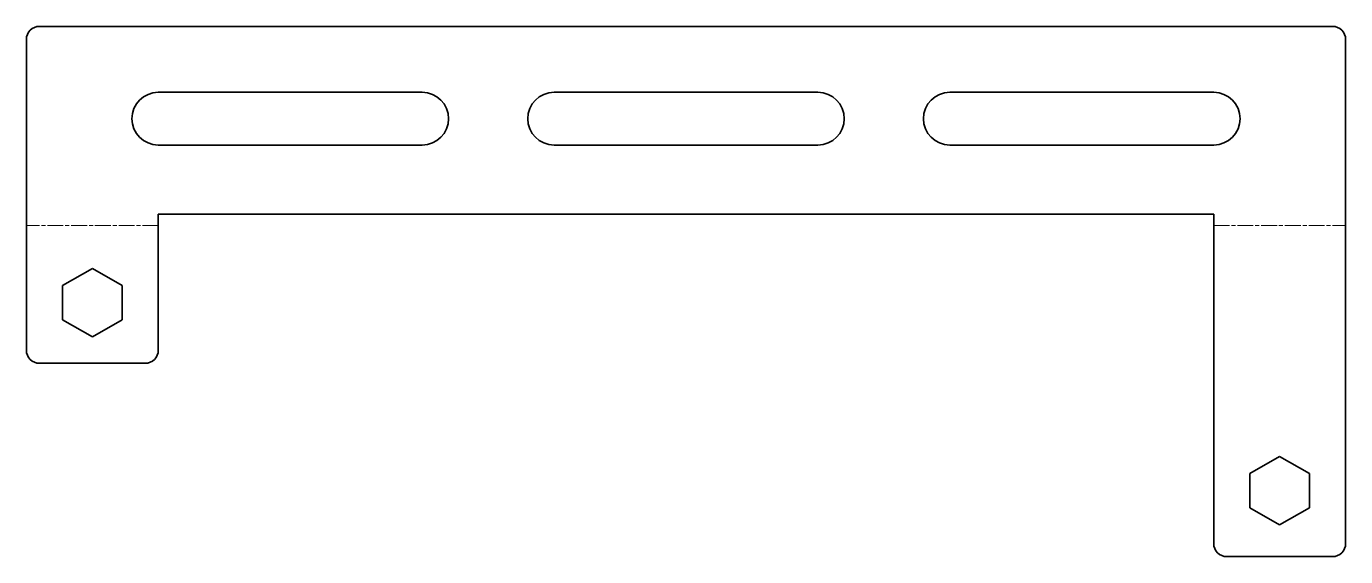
# Model space of a CAD drawing. Header units: millimetres. Extents: x 0 to 200, y 0 to 80.
import ezdxf

# ---------------------------------------------------------------- set-up
doc = ezdxf.new("R2010")
doc.units = ezdxf.units.MM
doc.linetypes.add('Chain', pattern=[13.68, 9.12, -1.14, 2.28, -1.14])
doc.layers.add('SIMUMAK Bend Centerline (ISO)', color=7, linetype='Chain', lineweight=9)
doc.layers.add('SIMUMAK Visible (ISO)', color=7, linetype='Continuous', lineweight=35)

# ---------------------------------------------------------------- blocks, each defined once
blk = doc.blocks.new('SIL-026-HPCC-02_Sheet_2_SIL-026-HPCC-02 (Desplegada)')
at = {"layer": 'SIMUMAK Bend Centerline (ISO)', "ltscale": 0.263158}
for p, q in [((-80, 10), (-100, 10)), ((80, 10), (100, 10))]:
    blk.add_line(p, q, dxfattribs=at)
at = {"layer": 'SIMUMAK Visible (ISO)'}
for p, q in [((-98, 40.2), (98, 40.2)), ((-100, 38.2), (-100, -8.89)), ((100, 38.2), (100, -38.2)), ((-80, 30.2), (-40, 30.2)), ((-20, 30.2), (20, 30.2)), ((40, 30.2), (80, 30.2)), ((-40, 22.2), (-80, 22.2)), ((20, 22.2), (-20, 22.2)), ((80, 22.2), (40, 22.2)), ((80, 11.7), (-80, 11.7)), ((-80, -8.89), (-80, 11.7)), ((80, 11.7), (80, -38.2)), ((-94.5, 0.9), (-90, 3.5)), ((-90, 3.5), (-85.5, 0.9)), ((-94.5, -4.29), (-94.5, 0.9)), ((-85.5, 0.9), (-85.5, -4.29)), ((-90, -6.89), (-94.5, -4.29)), ((-85.5, -4.29), (-90, -6.89)), ((-98, -10.89), (-82, -10.89)), ((85.5, -27.6), (90, -25)), ((90, -25), (94.5, -27.6)), ((85.5, -32.79), (85.5, -27.6)), ((94.5, -27.6), (94.5, -32.79)), ((90, -35.39), (85.5, -32.79)), ((94.5, -32.79), (90, -35.39)), ((82, -40.2), (98, -40.2))]:
    blk.add_line(p, q, dxfattribs=at)
at = {"layer": 'SIMUMAK Visible (ISO)', "extrusion": (0, 0, -1)}
for centre, radius, start, end in [((98, 38.2), 2, 360, 90), ((-98, 38.2), 2, 90, 180), ((80, 26.2), 4, 270, 90), ((40, 26.2), 4, 90, 270), ((20, 26.2), 4, 270, 90), ((-20, 26.2), 4, 90, 270), ((-40, 26.2), 4, 270, 90), ((-80, 26.2), 4, 90, 270), ((98, -8.89), 2, 270, 360), ((82, -8.89), 2, 180, 270), ((-82, -38.2), 2, 270, 0), ((-98, -38.2), 2, 180, 270)]:
    blk.add_arc(centre, radius, start, end, dxfattribs=at)

msp = doc.modelspace()

# ---------------------------------------------------------------- block references
msp.add_blockref('SIL-026-HPCC-02_Sheet_2_SIL-026-HPCC-02 (Desplegada)', (100, 40.2))

doc.saveas('drawing.dxf')
